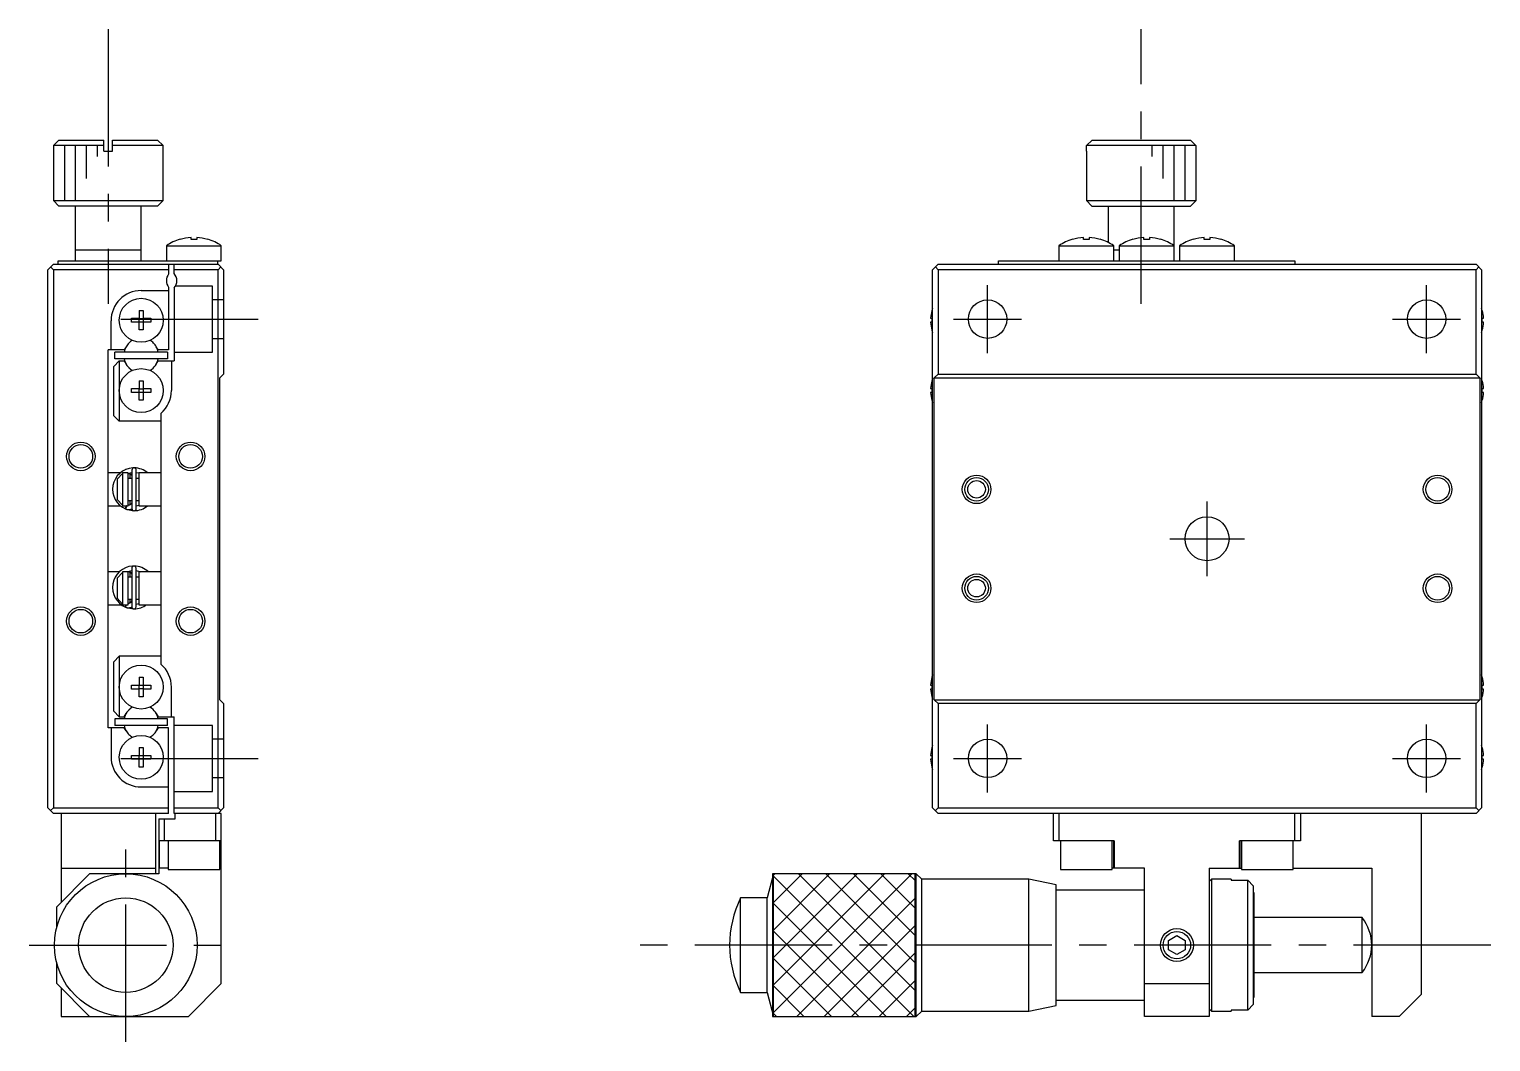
# Model space of a CAD drawing. Extents: x 36 to 388, y 26 to 254.
# Drawn here: x 254.5 to 387.7, y 110.1 to 202.3 of the extents above; entities that cross this region are included whole.
import ezdxf

# ---------------------------------------------------------------- set-up
doc = ezdxf.new("R2010")
doc.units = 0
doc.header["$LTSCALE"] = 10
doc.linetypes.add('CENTER', pattern=[2, 1.25, -0.25, 0.25, -0.25])
doc.linetypes.add('DASHED', pattern=[3.5, 2, -1.5])
doc.layers.get('0').update_dxf_attribs({"linetype": 'CONTINUOUS'})
doc.layers.add('CENTER', color=1, linetype='CENTER')

msp = doc.modelspace()

# ---------------------------------------------------------------- linework, layer by layer
at = {"color": 7, "linetype": 'CONTINUOUS'}
for p, q in [((257.249794, 192.185157), (256.749794, 191.685157)), ((257.249794, 192.185157), (261.349794, 192.185157)), ((261.349794, 191.185157), (261.349794, 192.185157)), ((262.149794, 192.185157), (266.249794, 192.185157)), ((262.149794, 191.185157), (262.149794, 192.185157)), ((266.749794, 191.685157), (266.249794, 192.185157)), ((350.871032, 191.685157), (351.372819, 192.185157)), ((351.372819, 192.185157), (360.337193, 192.185157)), ((360.337193, 192.185157), (360.83898, 191.685157)), ((261.349794, 191.685157), (256.749794, 191.685157)), ((256.749794, 191.685157), (256.749794, 186.685157)), ((261.349794, 191.185157), (262.149794, 191.185157)), ((266.749794, 191.685157), (262.149794, 191.685157)), ((266.749794, 186.685157), (266.749794, 191.685157)), ((350.855006, 191.185157), (350.871032, 191.185157)), ((350.855006, 191.185157), (350.855006, 186.685157)), ((350.871032, 191.185157), (350.871032, 191.685157)), ((360.83898, 191.685157), (350.871032, 191.685157)), ((360.83898, 191.685157), (360.83898, 191.185157)), ((360.83898, 191.185157), (360.855006, 191.185157)), ((360.855006, 186.685157), (360.855006, 191.185157)), ((256.749794, 186.685157), (266.749794, 186.685157)), ((256.749794, 186.685157), (257.249794, 186.185157)), ((266.249794, 186.185157), (266.749794, 186.685157)), ((350.855006, 186.685157), (360.855006, 186.685157)), ((350.855006, 186.685157), (351.355006, 186.185157)), ((360.355006, 186.185157), (360.855006, 186.685157)), ((266.249794, 186.185157), (257.249794, 186.185157)), ((258.749794, 186.185157), (258.749794, 181.185157)), ((264.749794, 181.185157), (264.749794, 186.185157)), ((351.355006, 186.185157), (360.355006, 186.185157)), ((352.855006, 186.185157), (352.855006, 182.866286)), ((358.855006, 181.185157), (358.855006, 186.185157)), ((267.049794, 182.576815), (272.049794, 182.576815)), ((267.049794, 182.576815), (267.049794, 181.185157)), ((268.291204, 183.147738), (268.287861, 183.154593)), ((269.289794, 183.147738), (269.289794, 183.32011)), ((269.809794, 183.147738), (269.289794, 183.147738)), ((269.809794, 183.32011), (269.809794, 183.147738)), ((270.811727, 183.154593), (270.808383, 183.147738)), ((272.049794, 181.185157), (272.049794, 182.576815)), ((348.355006, 182.576815), (348.355006, 181.185157)), ((348.355006, 182.576815), (353.355006, 182.576815)), ((349.596417, 183.147738), (349.593073, 183.154593)), ((350.595006, 183.147738), (350.595006, 183.32011)), ((351.115006, 183.147738), (350.595006, 183.147738)), ((351.115006, 183.32011), (351.115006, 183.147738)), ((352.116939, 183.154593), (352.113596, 183.147738)), ((353.355006, 181.185157), (353.355006, 182.576815)), ((353.855006, 182.576815), (353.855006, 181.185157)), ((353.855006, 182.576815), (358.855006, 182.576815)), ((355.096417, 183.147738), (355.093073, 183.154593)), ((356.095006, 183.147738), (356.095006, 183.32011)), ((356.615006, 183.147738), (356.095006, 183.147738)), ((356.615006, 183.32011), (356.615006, 183.147738)), ((357.616939, 183.154593), (357.613596, 183.147738)), ((359.355006, 182.576815), (359.355006, 181.185157)), ((359.355006, 182.576815), (364.355006, 182.576815)), ((360.596417, 183.147738), (360.593073, 183.154593)), ((361.595006, 183.147738), (361.595006, 183.32011)), ((362.115006, 183.147738), (361.595006, 183.147738)), ((362.115006, 183.32011), (362.115006, 183.147738)), ((363.116939, 183.154593), (363.113596, 183.147738)), ((364.355006, 181.185157), (364.355006, 182.576815)), ((257.199794, 180.885157), (257.199794, 181.185157)), ((257.199794, 181.185157), (272.049794, 181.185157)), ((258.749794, 182.185157), (264.749794, 182.185157)), ((271.699794, 181.185157), (271.699794, 180.885157)), ((342.855006, 180.885157), (342.855006, 181.185157)), ((342.855006, 181.185157), (369.855006, 181.185157)), ((353.355006, 182.185157), (353.855006, 182.185157)), ((369.855006, 181.185157), (369.855006, 180.885157)), ((256.749794, 180.885157), (256.249794, 180.385157)), ((256.249794, 131.385157), (256.249794, 180.385157)), ((256.749794, 180.385157), (256.499794, 180.635157)), ((256.749794, 180.885157), (271.749794, 180.885157)), ((267.249794, 180.385157), (256.749794, 180.385157)), ((256.749794, 180.385157), (256.749794, 131.385157)), ((267.249794, 180.885157), (267.249794, 179.985157)), ((267.749794, 180.046595), (267.749794, 180.885157)), ((271.749794, 180.385157), (267.749794, 180.385157)), ((272.249794, 180.385157), (271.749794, 180.885157)), ((271.999794, 180.635157), (271.749794, 180.385157)), ((271.749794, 131.385157), (271.749794, 180.385157)), ((272.249794, 180.385157), (272.249794, 170.885157)), ((337.355006, 180.885157), (336.855006, 180.385157)), ((336.855006, 131.385157), (336.855006, 180.385157)), ((337.355006, 180.385157), (337.105006, 180.635157)), ((337.355006, 180.885157), (386.355006, 180.885157)), ((337.355006, 180.385157), (337.355006, 170.885157)), ((386.355006, 180.385157), (337.355006, 180.385157)), ((386.855006, 180.385157), (386.355006, 180.885157)), ((386.605006, 180.635157), (386.355006, 180.385157)), ((386.355006, 170.885157), (386.355006, 180.385157)), ((386.855006, 180.385157), (386.855006, 131.385157)), ((264.749794, 178.485157), (267.249794, 178.485157)), ((267.249794, 178.785157), (267.249794, 173.085157)), ((267.749794, 178.72372), (267.749794, 172.085157)), ((263.863432, 175.605157), (263.863432, 175.965157)), ((263.863432, 175.965157), (264.569794, 175.965157)), ((264.569794, 176.671519), (264.929794, 176.671519)), ((264.569794, 176.671519), (264.569794, 175.965157)), ((264.580166, 175.954785), (264.569794, 175.965157)), ((264.580166, 175.954785), (264.919422, 175.954785)), ((264.580166, 175.61553), (264.580166, 175.954785)), ((264.919422, 175.954785), (264.929794, 175.965157)), ((264.919422, 175.954785), (264.919422, 175.61553)), ((264.929794, 176.671519), (264.929794, 175.965157)), ((264.929794, 175.965157), (265.636155, 175.965157)), ((265.636155, 175.965157), (265.636155, 175.605157)), ((336.665147, 175.965157), (336.785484, 175.965157)), ((336.780862, 176.673773), (336.785484, 176.671519)), ((336.785484, 175.965157), (336.785484, 175.605157)), ((386.924528, 176.671519), (386.92915, 176.673773)), ((386.924528, 175.965157), (387.044865, 175.965157)), ((386.924528, 175.605157), (386.924528, 175.965157)), ((261.999794, 173.085157), (261.999794, 175.735157)), ((264.569794, 175.605157), (263.863432, 175.605157)), ((264.580166, 175.61553), (264.569794, 175.605157)), ((264.569794, 174.898796), (264.569794, 175.605157)), ((264.929794, 174.898796), (264.569794, 174.898796)), ((264.919422, 175.61553), (264.580166, 175.61553)), ((264.919422, 175.61553), (264.929794, 175.605157)), ((264.929794, 175.605157), (264.929794, 174.898796)), ((265.636155, 175.605157), (264.929794, 175.605157)), ((336.785484, 175.605157), (336.665147, 175.605157)), ((336.785484, 174.898796), (336.780862, 174.896541)), ((387.044865, 175.605157), (386.924528, 175.605157)), ((386.92915, 174.896541), (386.924528, 174.898796)), ((263.374979, 173.378907), (263.205382, 173.085157)), ((266.294206, 173.085157), (266.124609, 173.378907)), ((263.205382, 173.085157), (261.749794, 173.085157)), ((261.749794, 138.685157), (261.749794, 173.085157)), ((262.249794, 171.585157), (262.749794, 172.085157)), ((262.349794, 172.285157), (262.349794, 172.885157)), ((267.149794, 172.885157), (262.349794, 172.885157)), ((267.149794, 172.285157), (262.349794, 172.285157)), ((262.749794, 172.085157), (263.205382, 172.085157)), ((262.749794, 172.085157), (262.749794, 166.585157)), ((263.205382, 172.085157), (263.374979, 171.791407)), ((266.124609, 171.791407), (266.294206, 172.085157)), ((267.249794, 173.085157), (266.294206, 173.085157)), ((266.294206, 172.085157), (267.749794, 172.085157)), ((267.149794, 172.885157), (267.149794, 172.285157)), ((267.499794, 172.085157), (267.499794, 169.385157)), ((262.249794, 167.085157), (262.249794, 171.585157)), ((271.899794, 170.535157), (272.249794, 170.885157)), ((271.899794, 141.235157), (271.899794, 170.535157)), ((337.005006, 170.535157), (337.355006, 170.885157)), ((337.005006, 141.235157), (337.005006, 170.535157)), ((337.005006, 170.535157), (386.705006, 170.535157)), ((337.355006, 170.885157), (386.355006, 170.885157)), ((386.355006, 170.885157), (386.705006, 170.535157)), ((386.705006, 170.535157), (386.705006, 141.235157)), ((263.863432, 169.205157), (263.863432, 169.565157)), ((263.863432, 169.565157), (264.569794, 169.565157)), ((264.569794, 169.205157), (263.863432, 169.205157)), ((264.569794, 170.271519), (264.929794, 170.271519)), ((264.569794, 170.271519), (264.569794, 169.565157)), ((264.580166, 169.554785), (264.569794, 169.565157)), ((264.580166, 169.21553), (264.569794, 169.205157)), ((264.569794, 168.498796), (264.569794, 169.205157)), ((264.580166, 169.554785), (264.919422, 169.554785)), ((264.580166, 169.21553), (264.580166, 169.554785)), ((264.919422, 169.21553), (264.580166, 169.21553)), ((264.919422, 169.554785), (264.929794, 169.565157)), ((264.919422, 169.554785), (264.919422, 169.21553)), ((264.919422, 169.21553), (264.929794, 169.205157)), ((264.929794, 170.271519), (264.929794, 169.565157)), ((264.929794, 169.565157), (265.636155, 169.565157)), ((264.929794, 169.205157), (264.929794, 168.498796)), ((265.636155, 169.205157), (264.929794, 169.205157)), ((265.636155, 169.565157), (265.636155, 169.205157)), ((336.665147, 169.565157), (336.785484, 169.565157)), ((336.785484, 169.205157), (336.665147, 169.205157)), ((336.780862, 170.273773), (336.785484, 170.271519)), ((336.785484, 169.565157), (336.785484, 169.205157)), ((386.924528, 170.271519), (386.92915, 170.273773)), ((386.924528, 169.565157), (387.044865, 169.565157)), ((386.924528, 169.205157), (386.924528, 169.565157)), ((387.044865, 169.205157), (386.924528, 169.205157)), ((264.929794, 168.498796), (264.569794, 168.498796)), ((336.785484, 168.498796), (336.780862, 168.496541)), ((386.92915, 168.496541), (386.924528, 168.498796)), ((262.749794, 166.585157), (262.249794, 167.085157)), ((266.549794, 166.585157), (262.749794, 166.585157)), ((266.549794, 167.306095), (266.549794, 144.46422)), ((262.844855, 161.885157), (261.749794, 161.885157)), ((262.549794, 161.301673), (263.049794, 161.830841)), ((262.549794, 161.301673), (262.549794, 159.468642)), ((263.549794, 161.885157), (263.049794, 161.885157)), ((263.049794, 161.885157), (263.049794, 158.885157)), ((263.33107, 162.185169), (263.320816, 162.180747)), ((263.383297, 162.206047), (263.33063, 162.18602)), ((263.549614, 161.843757), (263.897642, 161.931203)), ((263.54978, 161.836906), (263.559565, 161.838532)), ((263.549794, 158.885157), (263.549794, 161.885157)), ((263.897644, 161.385157), (263.549794, 161.385157)), ((263.559565, 161.838532), (263.574286, 161.840339)), ((263.574286, 161.840339), (263.589084, 161.841391)), ((263.589084, 161.841391), (263.603919, 161.841686)), ((263.603919, 161.841686), (263.618753, 161.841223)), ((263.618753, 161.841223), (263.633545, 161.840002)), ((263.633545, 161.840002), (263.648258, 161.838027)), ((263.648258, 161.838027), (263.66285, 161.835303)), ((263.66285, 161.835303), (263.677286, 161.83184)), ((263.677286, 161.83184), (263.691525, 161.827645)), ((263.691525, 161.827645), (263.705532, 161.822733)), ((263.705532, 161.822733), (263.71927, 161.817116)), ((263.71927, 161.817116), (263.732704, 161.810812)), ((263.732704, 161.810812), (263.7458, 161.803838)), ((263.7458, 161.803838), (263.758525, 161.796213)), ((263.749794, 161.385157), (263.749794, 161.801907)), ((263.758525, 161.796213), (263.770848, 161.78796)), ((263.770848, 161.78796), (263.782739, 161.779101)), ((263.782739, 161.779101), (263.794169, 161.76966)), ((263.794169, 161.76966), (263.80511, 161.759663)), ((263.80511, 161.759663), (263.815538, 161.749135)), ((263.815538, 161.749135), (263.825428, 161.738106)), ((263.825428, 161.738106), (263.834757, 161.726604)), ((263.834757, 161.726604), (263.843505, 161.714658)), ((263.843505, 161.714658), (263.851652, 161.702298)), ((263.851652, 161.702298), (263.85918, 161.689555)), ((263.85918, 161.689555), (263.866072, 161.676462)), ((263.866072, 161.676462), (263.872315, 161.66305)), ((263.872315, 161.66305), (263.877893, 161.649353)), ((263.877893, 161.649353), (263.882796, 161.635402)), ((263.882796, 161.635402), (263.887014, 161.621232)), ((263.887014, 161.621232), (263.890538, 161.606877)), ((263.890538, 161.606877), (263.89336, 161.59237)), ((263.89336, 161.59237), (263.895474, 161.577746)), ((263.895474, 161.577746), (263.896878, 161.563038)), ((263.896878, 161.563038), (263.897567, 161.548283)), ((263.897567, 161.548283), (263.897644, 161.541593)), ((263.897644, 162.143204), (263.897644, 158.643204)), ((264.075704, 162.341977), (263.97508, 162.338351)), ((264.297644, 158.643204), (264.297644, 162.143204)), ((264.549794, 161.385157), (264.297644, 161.385157)), ((264.297646, 161.930885), (264.549907, 161.876579)), ((266.549794, 161.885157), (264.549794, 161.885157)), ((264.549794, 161.885157), (264.549794, 158.885157)), ((261.749794, 158.885157), (262.863134, 158.885157)), ((263.049794, 158.939474), (262.549794, 159.468642)), ((263.049794, 158.885157), (263.549794, 158.885157)), ((263.321758, 158.605195), (263.391435, 158.833483)), ((263.327296, 158.61622), (263.327089, 158.610823)), ((263.327089, 158.610823), (263.32739, 158.606498)), ((263.328009, 158.622653), (263.327296, 158.61622)), ((263.32739, 158.606498), (263.327854, 158.604282)), ((263.327854, 158.604282), (263.33063, 158.600388)), ((263.329223, 158.630085), (263.328009, 158.622653)), ((263.330931, 158.638468), (263.329223, 158.630085)), ((263.33063, 158.600388), (263.36102, 158.588234)), ((263.333124, 158.647752), (263.330931, 158.638468)), ((263.335786, 158.657878), (263.333124, 158.647752)), ((263.338901, 158.668785), (263.335786, 158.657878)), ((263.342451, 158.680405), (263.338901, 158.668785)), ((263.346414, 158.692666), (263.342451, 158.680405)), ((263.350765, 158.705493), (263.346414, 158.692666)), ((263.355477, 158.718805), (263.350765, 158.705493)), ((263.36052, 158.732523), (263.355477, 158.718805)), ((263.365865, 158.746559), (263.36052, 158.732523)), ((263.36102, 158.588234), (263.393681, 158.57698)), ((263.371478, 158.760829), (263.365865, 158.746559)), ((263.377324, 158.775243), (263.371478, 158.760829)), ((263.383367, 158.789713), (263.377324, 158.775243)), ((263.382625, 158.580123), (264.07032, 158.444523)), ((263.38957, 158.80415), (263.383367, 158.789713)), ((263.395895, 158.818464), (263.38957, 158.80415)), ((263.391435, 158.833483), (263.416871, 158.885167)), ((263.393681, 158.57698), (263.426853, 158.567375)), ((263.402302, 158.832567), (263.395895, 158.818464)), ((263.408752, 158.846372), (263.402302, 158.832567)), ((263.415206, 158.859793), (263.408752, 158.846372)), ((263.421622, 158.872748), (263.415206, 158.859793)), ((263.427963, 158.885157), (263.421622, 158.872748)), ((263.426853, 158.567375), (263.460455, 158.559441)), ((263.460455, 158.559441), (263.494402, 158.553197)), ((263.494402, 158.553197), (263.528613, 158.548658)), ((263.528613, 158.548658), (263.563003, 158.545835)), ((263.553308, 158.948876), (263.549781, 158.949502)), ((263.549794, 159.385157), (263.897644, 159.385157)), ((263.567998, 158.946747), (263.553308, 158.948876)), ((263.563003, 158.545835), (263.597489, 158.544733)), ((263.582775, 158.945372), (263.567998, 158.946747)), ((263.597601, 158.944754), (263.582775, 158.945372)), ((263.597489, 158.544733), (263.631985, 158.545356)), ((263.612437, 158.944895), (263.597601, 158.944754)), ((263.627242, 158.945792), (263.612437, 158.944895)), ((263.641978, 158.947444), (263.627242, 158.945792)), ((263.631985, 158.545356), (263.666408, 158.547702)), ((263.656606, 158.949845), (263.641978, 158.947444)), ((263.671088, 158.952986), (263.656606, 158.949845)), ((263.666408, 158.547702), (263.700674, 158.551765)), ((263.685387, 158.956858), (263.671088, 158.952986)), ((263.699467, 158.96145), (263.685387, 158.956858)), ((263.71329, 158.966747), (263.699467, 158.96145)), ((263.700674, 158.551765), (263.734698, 158.557536)), ((263.726824, 158.972734), (263.71329, 158.966747)), ((263.740033, 158.979395), (263.726824, 158.972734)), ((263.734698, 158.557536), (263.768399, 158.564999)), ((263.752887, 158.986709), (263.740033, 158.979395)), ((263.749794, 158.984939), (263.749794, 159.385157)), ((263.765353, 158.994656), (263.752887, 158.986709)), ((263.777402, 159.003216), (263.765353, 158.994656)), ((263.768399, 158.564999), (263.801693, 158.574138)), ((263.789005, 159.012364), (263.777402, 159.003216)), ((263.800136, 159.022076), (263.789005, 159.012364)), ((263.810768, 159.032326), (263.800136, 159.022076)), ((263.801693, 158.574138), (263.834498, 158.58493)), ((263.820877, 159.043089), (263.810768, 159.032326)), ((263.830441, 159.054337), (263.820877, 159.043089)), ((263.839437, 159.066041), (263.830441, 159.054337)), ((263.834498, 158.58493), (263.866736, 158.597349)), ((263.847847, 159.078172), (263.839437, 159.066041)), ((263.855651, 159.0907), (263.847847, 159.078172)), ((263.862831, 159.103594), (263.855651, 159.0907)), ((263.869374, 159.116824), (263.862831, 159.103594)), ((263.866736, 158.597349), (263.898325, 158.611366)), ((263.875263, 159.130358), (263.869374, 159.116824)), ((263.880487, 159.144162), (263.875263, 159.130358)), ((263.885033, 159.158205), (263.880487, 159.144162)), ((263.888893, 159.172454), (263.885033, 159.158205)), ((263.892057, 159.186874), (263.888893, 159.172454)), ((263.894519, 159.201432), (263.892057, 159.186874)), ((263.896273, 159.216094), (263.894519, 159.201432)), ((263.897315, 159.230826), (263.896273, 159.216094)), ((263.897644, 159.244815), (263.897315, 159.230826)), ((263.898325, 158.611366), (263.900083, 158.612202)), ((264.297644, 159.385157), (264.549794, 159.385157)), ((264.549928, 158.909971), (264.297671, 158.855223)), ((264.549794, 158.885157), (266.549794, 158.885157)), ((263.320331, 153.243211), (263.26742, 153.219625)), ((263.372557, 153.264089), (263.31989, 153.244063)), ((263.886904, 153.201246), (263.886904, 149.701246)), ((264.064965, 153.40002), (263.964341, 153.396393)), ((264.286904, 149.701246), (264.286904, 153.201246)), ((262.767155, 152.885157), (261.749794, 152.885157)), ((262.549794, 152.301673), (263.049794, 152.830841)), ((262.549794, 152.301673), (262.549794, 150.468642)), ((263.682298, 152.885157), (263.049794, 152.885157)), ((263.049794, 152.885157), (263.049794, 149.885157)), ((263.496968, 152.885271), (263.544848, 152.904043)), ((263.500918, 152.885236), (263.549548, 152.896681)), ((263.544848, 152.904043), (263.886903, 152.989246)), ((263.549548, 152.896681), (263.563547, 152.898381)), ((263.549794, 149.885157), (263.549794, 152.885157)), ((263.886904, 152.385157), (263.549794, 152.385157)), ((263.563547, 152.898381), (263.578345, 152.899434)), ((263.578345, 152.899434), (263.59318, 152.899729)), ((263.59318, 152.899729), (263.608014, 152.899265)), ((263.608014, 152.899265), (263.622806, 152.898045)), ((263.622806, 152.898045), (263.637518, 152.896069)), ((263.637518, 152.896069), (263.652111, 152.893346)), ((263.652111, 152.893346), (263.666546, 152.889882)), ((263.666546, 152.889882), (263.680786, 152.885688)), ((263.680786, 152.885688), (263.694793, 152.880775)), ((263.694793, 152.880775), (263.708531, 152.875159)), ((263.708531, 152.875159), (263.721965, 152.868854)), ((263.721965, 152.868854), (263.735061, 152.86188)), ((263.735061, 152.86188), (263.747786, 152.854256)), ((263.747786, 152.854256), (263.760109, 152.846003)), ((263.749794, 152.385157), (263.749794, 152.852983)), ((263.760109, 152.846003), (263.772, 152.837143)), ((263.772, 152.837143), (263.783429, 152.827702)), ((263.783429, 152.827702), (263.794371, 152.817705)), ((263.794371, 152.817705), (263.804799, 152.807178)), ((263.804799, 152.807178), (263.814689, 152.796149)), ((263.814689, 152.796149), (263.824018, 152.784646)), ((263.824018, 152.784646), (263.832766, 152.7727)), ((263.832766, 152.7727), (263.840913, 152.76034)), ((263.840913, 152.76034), (263.848441, 152.747598)), ((263.848441, 152.747598), (263.855333, 152.734505)), ((263.855333, 152.734505), (263.861575, 152.721093)), ((263.861575, 152.721093), (263.867154, 152.707395)), ((263.867154, 152.707395), (263.872057, 152.693445)), ((263.872057, 152.693445), (263.876275, 152.679275)), ((263.876275, 152.679275), (263.879798, 152.664919)), ((263.879798, 152.664919), (263.88262, 152.650412)), ((263.88262, 152.650412), (263.884735, 152.635788)), ((263.884735, 152.635788), (263.886138, 152.621081)), ((263.886138, 152.621081), (263.886828, 152.606326)), ((263.886828, 152.606326), (263.886904, 152.599635)), ((264.549794, 152.385157), (264.286904, 152.385157)), ((264.286907, 152.988927), (264.58273, 152.920694)), ((266.549794, 152.885157), (264.549794, 152.885157)), ((264.549794, 152.885157), (264.549794, 149.885157)), ((264.58273, 152.920694), (264.677615, 152.885293)), ((263.049794, 149.939474), (262.549794, 150.468642)), ((261.749794, 149.885157), (262.928376, 149.885157)), ((263.049794, 149.885157), (263.549794, 149.885157)), ((263.311019, 149.663241), (263.377803, 149.885161)), ((263.316527, 149.673864), (263.316353, 149.668625)), ((263.316353, 149.668625), (263.316669, 149.66442)), ((263.317189, 149.680107), (263.316527, 149.673864)), ((263.316669, 149.66442), (263.317115, 149.662325)), ((263.317115, 149.662325), (263.31989, 149.65843)), ((263.318335, 149.687315), (263.317189, 149.680107)), ((263.319959, 149.695447), (263.318335, 149.687315)), ((263.31989, 149.65843), (263.350281, 149.646276)), ((263.322051, 149.704453), (263.319959, 149.695447)), ((263.324599, 149.71428), (263.322051, 149.704453)), ((263.327586, 149.72487), (263.324599, 149.71428)), ((263.330996, 149.736159), (263.327586, 149.72487)), ((263.334808, 149.74808), (263.330996, 149.736159)), ((263.339, 149.760563), (263.334808, 149.74808)), ((263.343546, 149.773532), (263.339, 149.760563)), ((263.34842, 149.786911), (263.343546, 149.773532)), ((263.353592, 149.800621), (263.34842, 149.786911)), ((263.350281, 149.646276), (263.382942, 149.635023)), ((263.359031, 149.814578), (263.353592, 149.800621)), ((263.364706, 149.828701), (263.359031, 149.814578)), ((263.370582, 149.842905), (263.364706, 149.828701)), ((263.376625, 149.857105), (263.370582, 149.842905)), ((263.371886, 149.638165), (264.059581, 149.502566)), ((263.382798, 149.871217), (263.376625, 149.857105)), ((263.389065, 149.885157), (263.382798, 149.871217)), ((263.382942, 149.635023), (263.416114, 149.625418)), ((263.416114, 149.625418), (263.449716, 149.617484)), ((263.449716, 149.617484), (263.483663, 149.61124)), ((263.483663, 149.61124), (263.517874, 149.606701)), ((263.517874, 149.606701), (263.552264, 149.603877)), ((263.557259, 150.00479), (263.549781, 150.005778)), ((263.549794, 150.385157), (263.886904, 150.385157)), ((263.552264, 149.603877), (263.586749, 149.602776)), ((263.572036, 150.003415), (263.557259, 150.00479)), ((263.586862, 150.002797), (263.572036, 150.003415)), ((263.586749, 149.602776), (263.621246, 149.603399)), ((263.601697, 150.002937), (263.586862, 150.002797)), ((263.616502, 150.003835), (263.601697, 150.002937)), ((263.631238, 150.005487), (263.616502, 150.003835)), ((263.621246, 149.603399), (263.655669, 149.605745)), ((263.645867, 150.007887), (263.631238, 150.005487)), ((263.660349, 150.011028), (263.645867, 150.007887)), ((263.655669, 149.605745), (263.689934, 149.609808)), ((263.674648, 150.014901), (263.660349, 150.011028)), ((263.688728, 150.019492), (263.674648, 150.014901)), ((263.702551, 150.02479), (263.688728, 150.019492)), ((263.689934, 149.609808), (263.723959, 149.615578)), ((263.716085, 150.030777), (263.702551, 150.02479)), ((263.729294, 150.037437), (263.716085, 150.030777)), ((263.723959, 149.615578), (263.75766, 149.623042)), ((263.742148, 150.044751), (263.729294, 150.037437)), ((263.754614, 150.052699), (263.742148, 150.044751)), ((263.749794, 150.04958), (263.749794, 150.385157)), ((263.766663, 150.061258), (263.754614, 150.052699)), ((263.75766, 149.623042), (263.790953, 149.63218)), ((263.778266, 150.070406), (263.766663, 150.061258)), ((263.789396, 150.080118), (263.778266, 150.070406)), ((263.800029, 150.090369), (263.789396, 150.080118)), ((263.790953, 149.63218), (263.823759, 149.642972)), ((263.810138, 150.101132), (263.800029, 150.090369)), ((263.819702, 150.11238), (263.810138, 150.101132)), ((263.828698, 150.124083), (263.819702, 150.11238)), ((263.823759, 149.642972), (263.855996, 149.655391)), ((263.837108, 150.136214), (263.828698, 150.124083)), ((263.844911, 150.148742), (263.837108, 150.136214)), ((263.852092, 150.161637), (263.844911, 150.148742)), ((263.858634, 150.174867), (263.852092, 150.161637)), ((263.855996, 149.655391), (263.887586, 149.669408)), ((263.864524, 150.1884), (263.858634, 150.174867)), ((263.869747, 150.202205), (263.864524, 150.1884)), ((263.874294, 150.216248), (263.869747, 150.202205)), ((263.878154, 150.230496), (263.874294, 150.216248)), ((263.881318, 150.244917), (263.878154, 150.230496)), ((263.88378, 150.259475), (263.881318, 150.244917)), ((263.885534, 150.274137), (263.88378, 150.259475)), ((263.886576, 150.288868), (263.885534, 150.274137)), ((263.886904, 150.302858), (263.886576, 150.288868)), ((263.887586, 149.669408), (263.889344, 149.670244)), ((264.286904, 150.385157), (264.549794, 150.385157)), ((264.549946, 149.971344), (264.286931, 149.913265)), ((264.549794, 149.885157), (266.549794, 149.885157)), ((262.249794, 144.685157), (262.749794, 145.185157)), ((266.549794, 145.185157), (262.749794, 145.185157)), ((262.749794, 145.185157), (262.749794, 139.685157)), ((262.249794, 140.185157), (262.249794, 144.685157)), ((263.863432, 142.205157), (263.863432, 142.565157)), ((263.863432, 142.565157), (264.569794, 142.565157)), ((264.569794, 143.271519), (264.929794, 143.271519)), ((264.569794, 143.271519), (264.569794, 142.565157)), ((264.580166, 142.554785), (264.569794, 142.565157)), ((264.580166, 142.554785), (264.919422, 142.554785)), ((264.580166, 142.21553), (264.580166, 142.554785)), ((264.919422, 142.554785), (264.929794, 142.565157)), ((264.919422, 142.554785), (264.919422, 142.21553)), ((264.929794, 143.271519), (264.929794, 142.565157)), ((264.929794, 142.565157), (265.636155, 142.565157)), ((265.636155, 142.565157), (265.636155, 142.205157)), ((336.665147, 142.565157), (336.785484, 142.565157)), ((336.780862, 143.273773), (336.785484, 143.271519)), ((336.785484, 142.565157), (336.785484, 142.205157)), ((386.924528, 143.271519), (386.92915, 143.273773)), ((386.924528, 142.565157), (387.044865, 142.565157)), ((386.924528, 142.205157), (386.924528, 142.565157)), ((264.569794, 142.205157), (263.863432, 142.205157)), ((264.580166, 142.21553), (264.569794, 142.205157)), ((264.569794, 141.498796), (264.569794, 142.205157)), ((264.929794, 141.498796), (264.569794, 141.498796)), ((264.919422, 142.21553), (264.580166, 142.21553)), ((264.919422, 142.21553), (264.929794, 142.205157)), ((264.929794, 142.205157), (264.929794, 141.498796)), ((265.636155, 142.205157), (264.929794, 142.205157)), ((267.499794, 139.685157), (267.499794, 142.385157)), ((272.249794, 140.885157), (271.899794, 141.235157)), ((336.785484, 142.205157), (336.665147, 142.205157)), ((336.785484, 141.498796), (336.780862, 141.496541)), ((337.355006, 140.885157), (337.005006, 141.235157)), ((337.005006, 141.235157), (386.705006, 141.235157)), ((386.705006, 141.235157), (386.355006, 140.885157)), ((387.044865, 142.205157), (386.924528, 142.205157)), ((386.92915, 141.496541), (386.924528, 141.498796)), ((262.749794, 139.685157), (262.249794, 140.185157)), ((263.205382, 139.685157), (263.374979, 139.978907)), ((266.124609, 139.978907), (266.294206, 139.685157)), ((272.249794, 140.885157), (272.249794, 131.385157)), ((337.355006, 140.885157), (337.355006, 131.385157)), ((386.355006, 140.885157), (337.355006, 140.885157)), ((386.355006, 131.385157), (386.355006, 140.885157)), ((263.205382, 138.685157), (261.749794, 138.685157)), ((261.999794, 138.685157), (261.999794, 136.035157)), ((262.349794, 139.485157), (262.349794, 138.885157)), ((267.149794, 139.485157), (262.349794, 139.485157)), ((267.149794, 138.885157), (262.349794, 138.885157)), ((262.749794, 139.685157), (263.205382, 139.685157)), ((263.374979, 138.391407), (263.205382, 138.685157)), ((266.294206, 138.685157), (266.124609, 138.391407)), ((266.294206, 139.685157), (267.749794, 139.685157)), ((267.249794, 138.685157), (266.294206, 138.685157)), ((267.149794, 138.885157), (267.149794, 139.485157)), ((267.249794, 130.885157), (267.249794, 138.685157)), ((267.749794, 130.885157), (267.749794, 139.685157)), ((263.863432, 135.805157), (263.863432, 136.165157)), ((263.863432, 136.165157), (264.569794, 136.165157)), ((264.569794, 136.871519), (264.929794, 136.871519)), ((264.569794, 136.871519), (264.569794, 136.165157)), ((264.580166, 136.154785), (264.569794, 136.165157)), ((264.580166, 135.81553), (264.569794, 135.805157)), ((264.580166, 136.154785), (264.919422, 136.154785)), ((264.580166, 135.81553), (264.580166, 136.154785)), ((264.919422, 135.81553), (264.580166, 135.81553)), ((264.919422, 136.154785), (264.929794, 136.165157)), ((264.919422, 136.154785), (264.919422, 135.81553)), ((264.919422, 135.81553), (264.929794, 135.805157)), ((264.929794, 136.871519), (264.929794, 136.165157)), ((264.929794, 136.165157), (265.636155, 136.165157)), ((265.636155, 136.165157), (265.636155, 135.805157)), ((336.665147, 136.165157), (336.785484, 136.165157)), ((336.780862, 136.873773), (336.785484, 136.871519)), ((336.785484, 136.165157), (336.785484, 135.805157)), ((386.924528, 136.871519), (386.92915, 136.873773)), ((386.924528, 136.165157), (387.044865, 136.165157)), ((386.924528, 135.805157), (386.924528, 136.165157)), ((264.569794, 135.805157), (263.863432, 135.805157)), ((264.569794, 135.098796), (264.569794, 135.805157)), ((264.929794, 135.098796), (264.569794, 135.098796)), ((264.929794, 135.805157), (264.929794, 135.098796)), ((265.636155, 135.805157), (264.929794, 135.805157)), ((336.785484, 135.805157), (336.665147, 135.805157)), ((336.785484, 135.098796), (336.780862, 135.096541)), ((387.044865, 135.805157), (386.924528, 135.805157)), ((386.92915, 135.096541), (386.924528, 135.098796)), ((264.749794, 133.285157), (267.249794, 133.285157)), ((256.749794, 130.885157), (256.249794, 131.385157)), ((256.499794, 131.135157), (256.749794, 131.385157)), ((256.749794, 131.385157), (267.249794, 131.385157)), ((267.249794, 130.885157), (256.749794, 130.885157)), ((257.449794, 130.885157), (257.449794, 122.785157)), ((266.049794, 130.885157), (266.049794, 125.385157)), ((267.749794, 131.385157), (271.749794, 131.385157)), ((272.049794, 130.885157), (267.749794, 130.885157)), ((267.849794, 130.385157), (267.849794, 130.885157)), ((271.549794, 128.385157), (271.549794, 130.885157)), ((271.749794, 131.385157), (271.999794, 131.135157)), ((272.249794, 131.385157), (271.749794, 130.885157)), ((272.049794, 115.385157), (272.049794, 130.885157)), ((336.855006, 131.385157), (337.355006, 130.885157)), ((337.105006, 131.135157), (337.355006, 131.385157)), ((337.355006, 131.385157), (386.355006, 131.385157)), ((386.355006, 130.885157), (337.355006, 130.885157)), ((347.855006, 128.385157), (347.855006, 130.885157)), ((348.355006, 130.885157), (348.355006, 128.385157)), ((369.855006, 128.385157), (369.855006, 130.885157)), ((370.355006, 130.885157), (370.355006, 128.385157)), ((381.355006, 130.885157), (381.355006, 114.385157)), ((386.355006, 131.385157), (386.605006, 131.135157)), ((386.355006, 130.885157), (386.855006, 131.385157)), ((266.349794, 130.385157), (266.349794, 125.385157)), ((266.349794, 130.385157), (267.849794, 130.385157)), ((266.849794, 130.385157), (266.849794, 128.385157)), ((272.049794, 128.385157), (266.349794, 128.385157)), ((266.390057, 128.385157), (266.390057, 125.885157)), ((267.199794, 128.385157), (267.199794, 125.785157)), ((271.899794, 125.785157), (271.899794, 128.385157)), ((271.980615, 125.885157), (271.980615, 128.385157)), ((353.402534, 128.385157), (347.855006, 128.385157)), ((348.505006, 128.385157), (348.505006, 125.785157)), ((353.205006, 125.785157), (353.205006, 128.385157)), ((353.373161, 125.885157), (353.373161, 128.385157)), ((353.402534, 128.385157), (353.402534, 125.885157)), ((364.807478, 125.885157), (364.807478, 128.385157)), ((370.355006, 128.385157), (364.807478, 128.385157)), ((364.836851, 128.385157), (364.836851, 125.885157)), ((365.005006, 128.385157), (365.005006, 125.785157)), ((369.705006, 125.785157), (369.705006, 128.385157)), ((260.049794, 125.385157), (257.049794, 122.385157)), ((257.449794, 125.885157), (266.049794, 125.885157)), ((266.349794, 125.385157), (260.049794, 125.385157)), ((267.199794, 125.885157), (266.349794, 125.885157)), ((267.199794, 125.785157), (271.899794, 125.785157)), ((272.049794, 125.885157), (271.899794, 125.885157)), ((322.354999, 125.385156), (321.765511, 123.185157)), ((335.255, 125.385156), (322.254999, 125.385156)), ((322.254999, 125.385156), (322.254999, 112.385158)), ((335.355, 125.385156), (322.354999, 125.385156)), ((322.354999, 112.385158), (322.354999, 125.385156)), ((335.255, 112.385158), (335.255, 125.385156)), ((335.855002, 124.885153), (335.355, 125.385156)), ((335.355, 112.385158), (335.355, 125.385156)), ((348.505006, 125.785157), (353.205006, 125.785157)), ((356.155006, 125.885157), (353.205006, 125.885157)), ((356.155006, 112.385157), (356.155006, 125.885157)), ((362.055006, 125.885157), (365.005006, 125.885157)), ((362.055006, 125.885157), (362.055006, 112.385157)), ((365.005006, 125.785157), (369.705006, 125.785157)), ((369.705006, 125.885157), (376.855006, 125.885157)), ((376.855006, 125.885157), (376.855006, 112.385157)), ((345.605007, 124.885153), (335.855002, 124.885153)), ((335.855002, 112.885161), (335.855002, 124.885153)), ((348.105006, 124.385154), (345.605007, 124.885153)), ((345.605007, 112.885161), (345.605007, 124.885153)), ((348.105006, 113.38516), (348.105006, 124.385154)), ((356.155006, 123.885157), (348.105006, 123.885157)), ((362.255006, 124.885157), (362.055006, 124.685157)), ((362.255006, 124.885157), (362.255006, 112.885157)), ((364.055006, 124.885157), (362.255006, 124.885157)), ((364.055006, 124.885157), (364.055006, 124.801237)), ((364.055006, 124.801237), (365.555006, 124.801237)), ((365.555006, 112.969078), (365.555006, 124.801237)), ((365.555006, 124.801237), (366.055006, 124.293484)), ((366.055006, 124.293484), (366.055006, 113.47683)), ((321.765511, 123.185157), (319.355, 123.185157)), ((319.355, 114.585157), (319.355, 123.185157)), ((321.765511, 114.585157), (321.765511, 123.185157)), ((366.155006, 123.635157), (366.055006, 123.635157)), ((366.155006, 114.135157), (366.155006, 123.635157)), ((257.049794, 120.485153), (257.049794, 122.385157)), ((375.977497, 121.385153), (366.155006, 121.385153)), ((375.977497, 116.385161), (375.977497, 121.385153)), ((358.355006, 119.31817), (359.105006, 119.751183)), ((358.355006, 118.452145), (358.355006, 119.31817)), ((359.105006, 119.751183), (359.855006, 119.31817)), ((359.855006, 119.31817), (359.855006, 118.452145)), ((257.049794, 115.385157), (257.049794, 117.285161)), ((359.105006, 118.019132), (358.355006, 118.452145)), ((359.855006, 118.452145), (359.105006, 118.019132)), ((366.155006, 116.385161), (375.977497, 116.385161)), ((257.049794, 115.385157), (260.049794, 112.385157)), ((257.449794, 114.985157), (257.449794, 112.385157)), ((269.049794, 112.385157), (272.049794, 115.385157)), ((319.355, 114.585157), (321.765511, 114.585157)), ((321.765511, 114.585157), (322.354999, 112.385158)), ((356.155006, 115.385157), (362.055006, 115.385157)), ((345.605007, 112.885161), (348.105006, 113.38516)), ((348.105006, 113.885157), (356.155006, 113.885157)), ((366.055006, 113.47683), (365.555006, 112.969078)), ((366.055006, 114.135157), (366.155006, 114.135157)), ((379.355006, 112.385157), (381.355006, 114.385157)), ((257.449794, 112.385157), (269.049794, 112.385157)), ((322.254999, 112.385158), (335.255, 112.385158)), ((322.354999, 112.385158), (335.355, 112.385158)), ((335.355, 112.385158), (335.855002, 112.885161)), ((335.855002, 112.885161), (345.605007, 112.885161)), ((362.055006, 112.385157), (356.155006, 112.385157)), ((362.055006, 113.085157), (362.255006, 112.885157)), ((362.255006, 112.885157), (364.055006, 112.885157)), ((364.055006, 112.969078), (364.055006, 112.885157)), ((365.555006, 112.969078), (364.055006, 112.969078)), ((379.355006, 112.385157), (376.855006, 112.385157))]:
    msp.add_line(p, q, dxfattribs=at)
at = {"color": 3, "linetype": 'CONTINUOUS'}
for p, q in [((257.749794, 191.685157), (257.749794, 186.685157)), ((258.749794, 191.685157), (258.749794, 186.685157)), ((259.749794, 191.685157), (259.749794, 188.685157)), ((260.749794, 191.685157), (260.749794, 190.685157)), ((356.855006, 190.685157), (356.855006, 191.685157)), ((357.855006, 188.685157), (357.855006, 191.685157)), ((358.855006, 186.685157), (358.855006, 191.685157)), ((359.855006, 186.685157), (359.855006, 191.685157)), ((322.254999, 125.169774), (322.470382, 125.385156)), ((322.254999, 122.669774), (324.970382, 125.385156)), ((322.254999, 120.169774), (327.470382, 125.385156)), ((322.254999, 117.669774), (329.970382, 125.385156)), ((322.254999, 115.169774), (332.470382, 125.385156)), ((322.254999, 112.669774), (334.970382, 125.385156)), ((322.254999, 125.259912), (335.129752, 112.385158)), ((324.629754, 125.385156), (335.255, 114.759911)), ((327.129754, 125.385156), (335.255, 117.259911)), ((329.629754, 125.385156), (335.255, 119.759911)), ((332.129754, 125.385156), (335.255, 122.259911)), ((334.629754, 125.385156), (335.255, 124.759911)), ((322.254999, 122.759912), (332.629752, 112.385158)), ((324.470384, 112.385158), (335.255, 123.169775)), ((322.254999, 120.259912), (330.129752, 112.385158)), ((326.970384, 112.385158), (335.255, 120.669775)), ((322.254999, 117.759912), (327.629752, 112.385158)), ((329.470384, 112.385158), (335.255, 118.169775)), ((322.254999, 115.259912), (325.129752, 112.385158)), ((331.970384, 112.385158), (335.255, 115.669775)), ((322.254999, 112.759912), (322.629752, 112.385158)), ((334.470384, 112.385158), (335.255, 113.169775))]:
    msp.add_line(p, q, dxfattribs=at)
at = {"color": 3, "linetype": 'DASHED'}
for p, q in [((271.249794, 178.885157), (267.865525, 178.885157)), ((271.249794, 172.885157), (271.249794, 178.885157)), ((272.249794, 177.635157), (271.249794, 177.635157)), ((271.249794, 174.135157), (272.249794, 174.135157)), ((267.749794, 172.885157), (271.249794, 172.885157)), ((271.249794, 138.885157), (267.749794, 138.885157)), ((271.249794, 132.885157), (271.249794, 138.885157)), ((272.249794, 137.635157), (271.249794, 137.635157)), ((271.249794, 134.135157), (272.249794, 134.135157)), ((267.749794, 132.885157), (271.249794, 132.885157))]:
    msp.add_line(p, q, dxfattribs=at)
at = {"color": 7, "linetype": 'CONTINUOUS'}
for centre, radius in [((264.749794, 175.785157), 2), ((341.855006, 175.885157), 1.75), ((381.855006, 175.885157), 1.75), ((264.749794, 169.385157), 2), ((259.249794, 163.385157), 1.075), ((269.249794, 163.385157), 1.075), ((340.855006, 160.385157), 1.075), ((340.855006, 160.385157), 0.8), ((382.855006, 160.385157), 1.075), ((361.855006, 155.885157), 2), ((340.855006, 151.385157), 1.075), ((340.855006, 151.385157), 0.8), ((382.855006, 151.385157), 1.075), ((259.249794, 148.385157), 1.075), ((269.249794, 148.385157), 1.075), ((264.749794, 142.385157), 2), ((264.749794, 135.985157), 2), ((341.855006, 135.885157), 1.75), ((381.855006, 135.885157), 1.75), ((263.349794, 118.885157), 6.499999), ((263.349794, 118.885157), 4.3), ((359.105006, 118.885157), 1.25)]:
    msp.add_circle(centre, radius, dxfattribs=at)
at = {"color": 3, "linetype": 'CONTINUOUS'}
for centre, radius in [((259.249794, 163.385157), 1.3), ((269.249794, 163.385157), 1.3), ((340.855006, 160.385157), 1.3), ((382.855006, 160.385157), 1.3), ((340.855006, 151.385157), 1.3), ((382.855006, 151.385157), 1.3), ((259.249794, 148.385157), 1.3), ((269.249794, 148.385157), 1.3), ((359.105006, 118.885157), 1.5)]:
    msp.add_circle(centre, radius, dxfattribs=at)
at = {"color": 7, "linetype": 'CONTINUOUS'}
for centre, radius, start, end in [((269.549794, 178.835157), 4.5, 106.285843, 123.748989), ((269.549794, 178.835157), 4.492483, 93.317816, 106.26943), ((269.549794, 178.835157), 4.492483, 73.73057, 86.682184), ((269.549794, 178.835157), 4.5, 56.251011, 73.714157), ((350.855006, 178.835157), 4.5, 106.285843, 123.748989), ((350.855006, 178.835157), 4.492483, 93.317816, 106.26943), ((350.855006, 178.835157), 4.492483, 73.73057, 86.682184), ((350.855006, 178.835157), 4.5, 56.251011, 73.714157), ((356.355006, 178.835157), 4.5, 106.285843, 123.748989), ((356.355006, 178.835157), 4.492483, 93.317816, 106.26943), ((356.355006, 178.835157), 4.492483, 73.73057, 86.682184), ((356.355006, 178.835157), 4.5, 56.251011, 73.714157), ((361.855006, 178.835157), 4.5, 106.285843, 123.748989), ((361.855006, 178.835157), 4.492483, 93.317816, 106.26943), ((361.855006, 178.835157), 4.492483, 73.73057, 86.682184), ((361.855006, 178.835157), 4.5, 56.251011, 73.714157), ((268.049794, 179.385157), 1, 143.130102, 216.869898), ((266.999794, 179.385157), 1, 318.590378, 41.409622), ((264.749794, 175.735157), 2.75, 90, 180), ((339.855006, 175.785157), 3.194933, 163.893288, 176.770291), ((339.855006, 175.785157), 3.2, 159.635865, 163.877467), ((383.855006, 175.785157), 3.2, 16.122533, 20.364135), ((383.855006, 175.785157), 3.194933, 3.229709, 16.106712), ((339.855006, 175.785157), 3.194933, 183.229709, 196.106712), ((339.855006, 175.785157), 3.2, 196.122533, 200.364135), ((383.855006, 175.785157), 3.2, 339.635865, 343.877467), ((383.855006, 175.785157), 3.194933, 343.893288, 356.770291), ((264.749794, 172.585156), 1.5875, 150, 169.10691), ((264.749794, 172.585157), 1.5875, 135, 150), ((264.864794, 172.470348), 1.75, 121.886504, 135.004406), ((264.749794, 172.585156), 1.5875, 120.433182, 134.999974), ((264.749794, 172.585156), 1.5875, 45.000026, 59.566818), ((264.634794, 172.470348), 1.75, 44.995594, 58.113496), ((264.749794, 172.585157), 1.5875, 30, 45), ((264.749794, 172.585156), 1.5875, 10.89309, 30), ((264.749794, 172.585156), 1.5875, 190.893016, 239.566737), ((264.749794, 172.585156), 1.5875, 300.433263, 349.106984), ((264.864794, 172.699967), 1.75, 224.995594, 238.113496), ((264.634794, 172.699967), 1.75, 301.886504, 315.004406), ((339.855006, 169.385157), 3.2, 159.635865, 163.877467), ((383.855006, 169.385157), 3.2, 16.122533, 20.364135), ((264.749794, 169.385157), 2.75, 310.885193, 0), ((339.855006, 169.385157), 3.194933, 163.893288, 176.770291), ((339.855006, 169.385157), 3.194933, 183.229709, 196.106712), ((383.855006, 169.385157), 3.194933, 3.229709, 16.106712), ((383.855006, 169.385157), 3.194933, 343.893288, 356.770291), ((339.855006, 169.385157), 3.2, 196.122533, 200.364135), ((383.855006, 169.385157), 3.2, 339.635865, 343.877467), ((264.098112, 160.393103), 1.949135, 93.61900351, 246.81936875), ((264.097644, 162.143204), 0.2, 0, 180), ((264.097881, 160.394718), 1.947318, 49.957352, 89.186904), ((264.097644, 158.643204), 0.2, 180, 0), ((264.095724, 160.398586), 1.954341, 270.753242, 309.236663), ((264.087373, 151.451144), 1.949135, 93.61898862, 246.81935386), ((264.086904, 153.201246), 0.2, 0, 180), ((264.087065, 151.452272), 1.947808, 47.380449, 89.184842), ((264.086904, 149.701246), 0.2, 180, 0), ((264.084613, 151.458564), 1.95628, 270.763408, 306.440289), ((264.749794, 142.385157), 2.75, 0, 49.114807), ((339.855006, 142.385157), 3.194933, 163.893288, 176.770291), ((339.855006, 142.385157), 3.2, 159.635865, 163.877467), ((383.855006, 142.385157), 3.2, 16.122533, 20.364135), ((383.855006, 142.385157), 3.194933, 3.229709, 16.106712), ((339.855006, 142.385157), 3.194933, 183.229709, 196.106712), ((339.855006, 142.385157), 3.2, 196.122533, 200.364135), ((383.855006, 142.385157), 3.2, 339.635865, 343.877467), ((383.855006, 142.385157), 3.194933, 343.893288, 356.770291), ((264.749794, 139.185158), 1.5875, 120.433263, 169.106984), ((264.864794, 139.070348), 1.75, 121.886504, 135.004406), ((264.749794, 139.185158), 1.5875, 10.893016, 59.566737), ((264.634794, 139.070348), 1.75, 44.995594, 58.113496), ((264.749794, 139.185158), 1.5875, 190.89309, 210), ((264.749794, 139.185158), 1.5875, 329.999969, 349.10691), ((264.749794, 139.185157), 1.5875, 210, 225), ((264.749794, 139.185158), 1.5875, 225.000026, 239.566818), ((264.864794, 139.299967), 1.75, 224.995594, 238.113496), ((264.749794, 139.185158), 1.5875, 300.433182, 314.999974), ((264.634794, 139.299967), 1.75, 301.886504, 315.004406), ((264.749794, 139.185157), 1.5875, 315, 330), ((264.749794, 136.035157), 2.75, 180, 270), ((339.855006, 135.985157), 3.194933, 163.893288, 176.770291), ((339.855006, 135.985157), 3.2, 159.635865, 163.877467), ((383.855006, 135.985157), 3.2, 16.122533, 20.364135), ((383.855006, 135.985157), 3.194933, 3.229709, 16.106712), ((339.855006, 135.985157), 3.194933, 183.229709, 196.106712), ((339.855006, 135.985157), 3.2, 196.122533, 200.364135), ((383.855006, 135.985157), 3.2, 339.635865, 343.877467), ((383.855006, 135.985157), 3.194933, 343.893288, 356.770291), ((328.1, 118.885155), 9.745001, 153.816202, 206.183785), ((372.855001, 118.885155), 3.999997, 321.317827, 38.682205)]:
    msp.add_arc(centre, radius, start, end, dxfattribs=at)
at = {"layer": 'CENTER', "color": 1, "linetype": 'CENTER'}
for p, q in [((261.749794, 202.285157), (261.749794, 177.285157)), ((355.855006, 177.285157), (355.855006, 202.285157)), ((341.855006, 172.785157), (341.855006, 178.985157)), ((381.855006, 172.785157), (381.855006, 178.985157)), ((262.900431, 175.885157), (277.087104, 175.885157)), ((338.755006, 175.885157), (344.955006, 175.885157)), ((378.755006, 175.885157), (384.955006, 175.885157)), ((361.855006, 152.485157), (361.855006, 159.285157)), ((358.455006, 155.885157), (365.255006, 155.885157)), ((341.855006, 132.785157), (341.855006, 138.985157)), ((381.855006, 132.785157), (381.855006, 138.985157)), ((262.900431, 135.885157), (277.087104, 135.885157)), ((338.755006, 135.885157), (344.955006, 135.885157)), ((378.755006, 135.885157), (384.955006, 135.885157)), ((263.349794, 110.085159), (263.349794, 127.685156)), ((254.549795, 118.885157), (272.149793, 118.885157)), ((387.699932, 118.885157), (307.699932, 118.885157))]:
    msp.add_line(p, q, dxfattribs=at)

doc.saveas('drawing.dxf')
